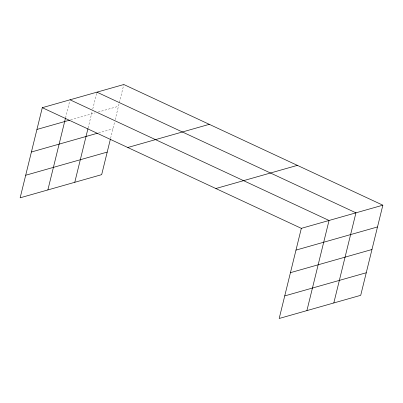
<?xml version="1.0" encoding="UTF-8"?>
<svg xmlns="http://www.w3.org/2000/svg" width="403" height="403" viewBox="0 0 403 403"><rect width="100%" height="100%" fill="white"/><g stroke="black" fill="none" stroke-linecap="round" stroke-linejoin="round"><path stroke-width="0.3" stroke-dasharray="2.02 1.51" d="M65.553 117.938L69.709 101.012M88.121 127.947L92.156 111.505M92.75 109.087L96.911 92.161M110.583 138.38L114.573 122.134M115.172 119.696L123.812 84.519M70.641 119.867L95.153 112.905M98.141 112.054L118.467 106.281M98.579 132.919L112.926 128.844"/><path stroke-width="0.6" d="M382.85 205.187L301.328 228.35L279.188 318.481L360.71 295.318L382.85 205.187L123.812 84.519L42.29 107.682L20.15 197.813L101.672 174.65L110.437 138.975M47.866 189.939L65.402 118.542M74.772 182.297L87.97 128.557M306.905 310.607L329.044 220.471L70.006 99.803M333.81 302.965L355.95 212.829L96.911 92.161M36.945 129.444L69.447 120.205M31.404 152.007L97.38 133.257M25.691 175.25L107.213 152.087M127.771 147.503L209.293 124.341M215.847 188.528L297.369 165.366M295.983 250.107L377.505 226.944M290.442 272.67L371.964 249.507M284.73 295.918L366.251 272.755M42.29 107.682L301.328 228.35"/></g></svg>
